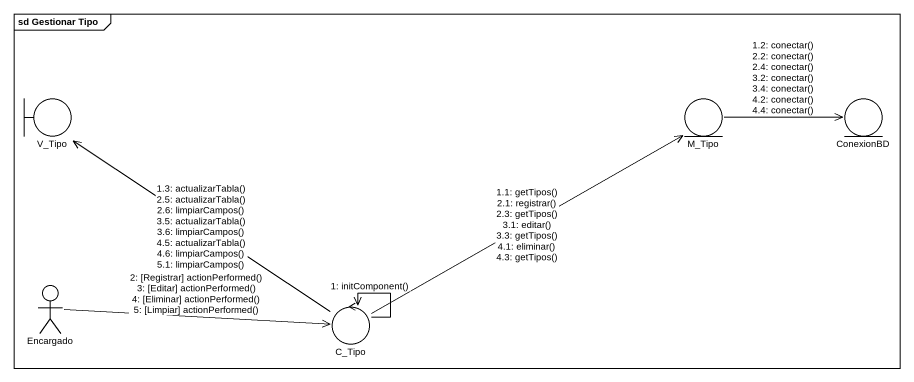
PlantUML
@startuml
mainframe sd Gestionar Tipo
boundary V_Tipo
entity M_Tipo
entity ConexionBD
actor Encargado
control C_Tipo
C_Tipo --> C_Tipo : 1: initComponent()
C_Tipo -right-> M_Tipo : 1.1: getTipos()\n2.1: registrar()\n2.3: getTipos()\n3.1: editar()\n3.3: getTipos()\n4.1: eliminar()\n4.3: getTipos()
M_Tipo -right-> ConexionBD : 1.2: conectar()\n2.2: conectar()\n2.4: conectar()\n3.2: conectar()\n3.4: conectar()\n4.2: conectar()\n4.4: conectar()
C_Tipo -up-> V_Tipo : 1.3: actualizarTabla()\n2.5: actualizarTabla()\n2.6: limpiarCampos()\n3.5: actualizarTabla()\n3.6: limpiarCampos()\n4.5: actualizarTabla()\n4.6: limpiarCampos()\n5.1: limpiarCampos()
Encargado -right-> C_Tipo : 2: [Registrar] actionPerformed()\n3: [Editar] actionPerformed()\n4: [Eliminar] actionPerformed()\n5: [Limpiar] actionPerformed()
@enduml
